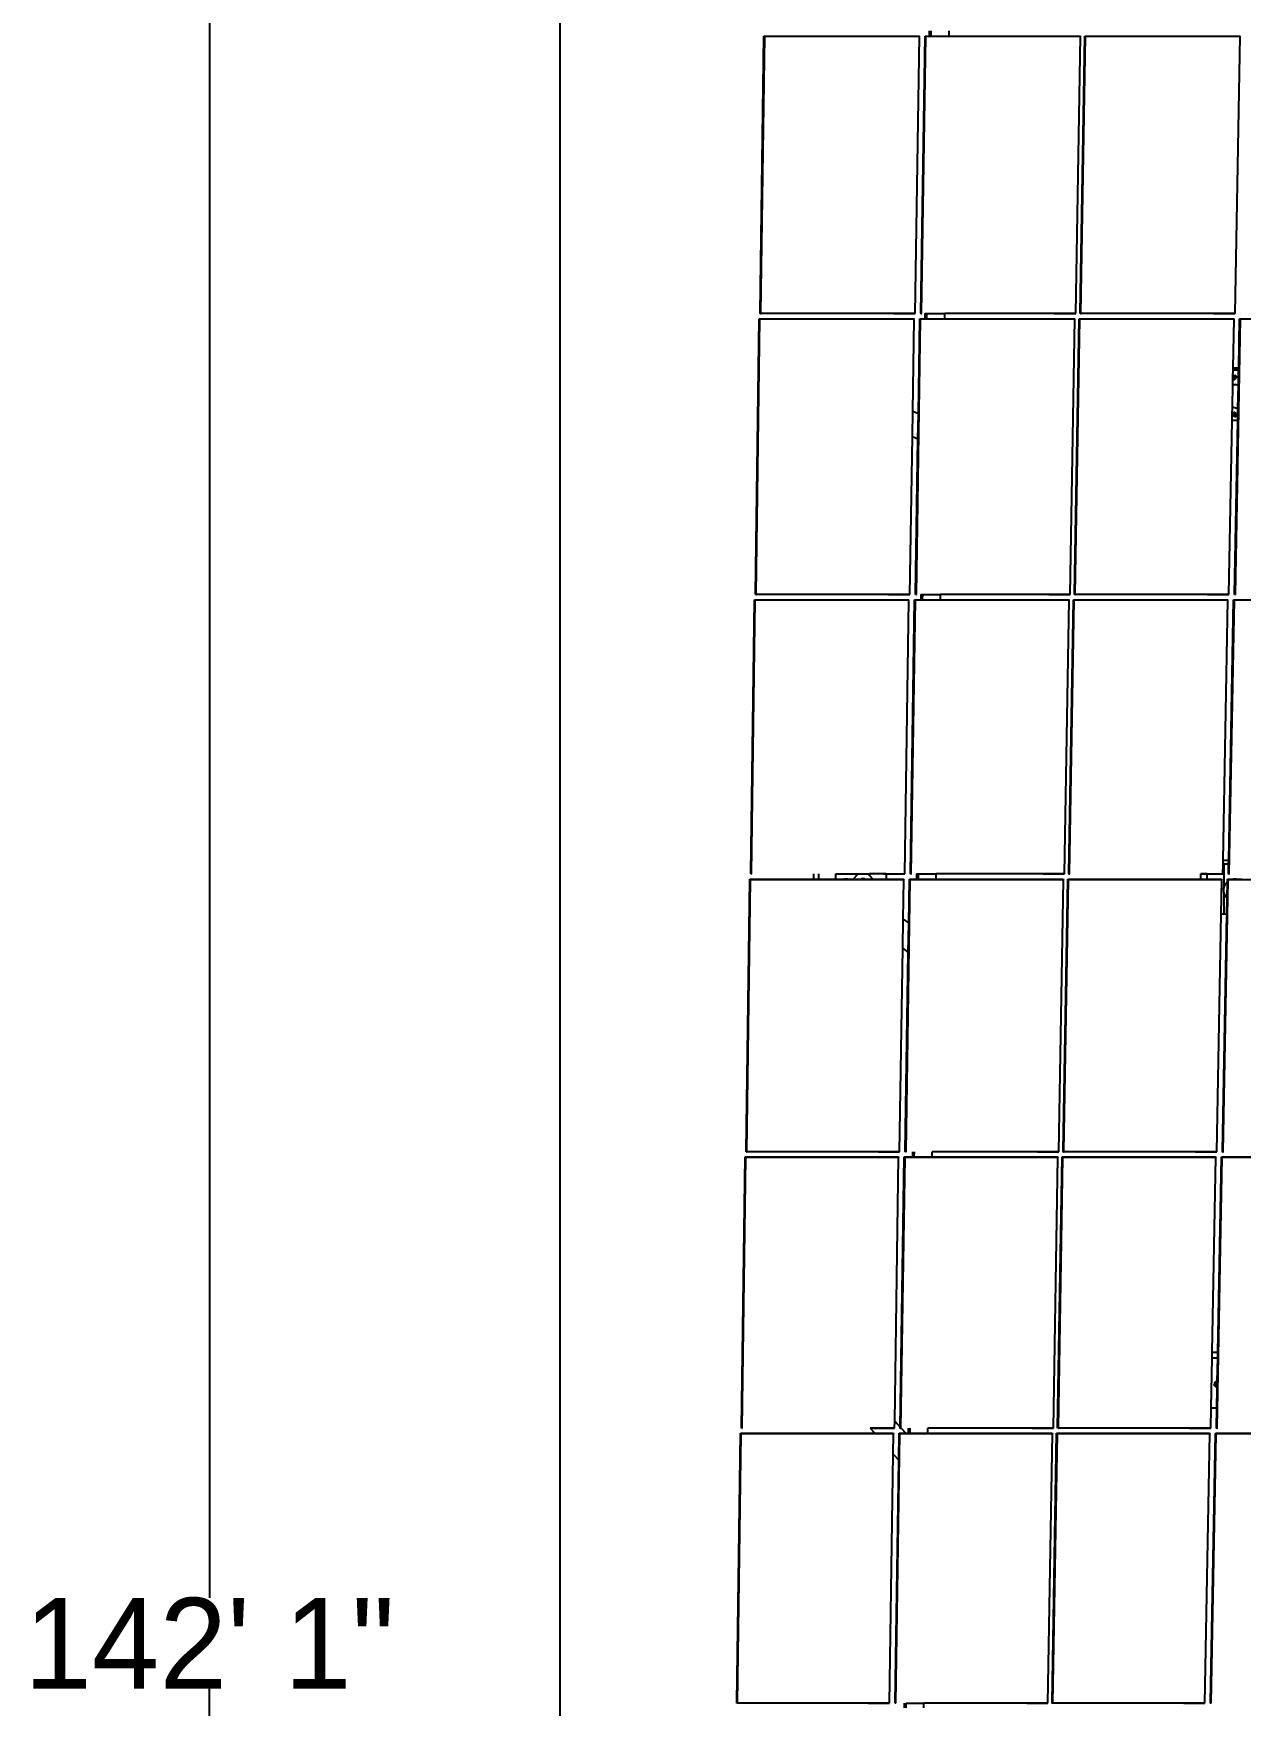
# Model space of a CAD drawing. Header units: inches. Extents: x -1856 to 1878, y -1863 to 1709.
# Drawn here: x 251 to 729, y -762 to -99 of the extents above; entities that cross this region are included whole.
import ezdxf

# ---------------------------------------------------------------- set-up
doc = ezdxf.new("R2010")
doc.units = ezdxf.units.IN
doc.header["$MEASUREMENT"] = 0
doc.dimstyles.get("Standard").update_dxf_attribs({"dimtxt": 36, "dimasz": 0.18, "dimexe": 0.18, "dimexo": 0.0625, "dimgap": 0.09, "dimtad": 0, "dimtih": 1, "dimtoh": 1, "dimdec": 4, "dimzin": 0, "dimdsep": 46, "dimtxsty": 'Standard', "dimcen": 0.09, "dimclrd": 1, "dimclre": 1, "dimclrt": 1, "dimadec": 0, "dimazin": 0, "dimtfac": 1, "dimtdec": 4, "dimtofl": 0, "dimtmove": 0, "dimatfit": 3, "dimfxl": 1, "dimtolj": 1, "dimtzin": 0, "dimarcsym": 0})

# ---------------------------------------------------------------- blocks, each defined once
blk = doc.blocks.new('*D5')
at = {"color": 1, "lineweight": -2, "transparency": 16777216}
for p, q in [((545.64, 239.45), (320.16, 239.45)), ((320.34, 239.27), (320.34, -718.92)), ((320.34, -1713.3), (320.34, -755.1)), ((512.98, -1713.48), (320.16, -1713.48))]:
    blk.add_line(p, q, dxfattribs=at)
at = {"color": 1, "transparency": 16777216}
for points in [[(320.31, 239.27), (320.37, 239.27), (320.34, 239.45)], [(320.31, -1713.3), (320.37, -1713.3), (320.34, -1713.48)]]:
    blk.add_solid(points, dxfattribs=at)
at = {"layer": 'Defpoints', "color": 0, "transparency": 16777216}
for p in [(545.7, 239.45), (320.34, -1713.48), (513.04, -1713.48)]:
    blk.add_point(p, dxfattribs=at)
at = {"color": 1, "transparency": 16777216, "insert": (320.34, -737.01), "char_height": 36, "attachment_point": 5}
blk.add_mtext('\\A1;142\' 1"', dxfattribs=at)

msp = doc.modelspace()

# ---------------------------------------------------------------- linework, layer by layer
for p, q in [((459.17981, -1632.10957), (459.17981, 158.31563)), ((605.38864, -98.1041), (605.35643, -100.25896)), ((606.12306, -100.25897), (606.15531, -98.10411)), ((613.23109, -100.25909), (613.26372, -98.10425)), ((538.46352, -209.88205), (539.95847, -100.25795)), ((538.57407, -210.09348), (540.06962, -100.4474)), ((538.76153, -210.09372), (540.25759, -100.44843)), ((539.95847, -100.25795), (540.06962, -100.4474)), ((539.95847, -100.25795), (601.36581, -100.25894)), ((540.06962, -100.4474), (540.25759, -100.44843)), ((540.25759, -100.44843), (540.34681, -100.4474)), ((601.48961, -100.44839), (540.34681, -100.4474)), ((599.82397, -210.09447), (601.48961, -100.44839)), ((601.36581, -100.25894), (601.48961, -100.44839)), ((602.06702, -209.88304), (603.73855, -100.25894)), ((602.19062, -210.09447), (603.86283, -100.44839)), ((602.37808, -210.09471), (604.0508, -100.44942)), ((603.73855, -100.25894), (603.86283, -100.44839)), ((603.73855, -100.25894), (605.35643, -100.25896)), ((603.86283, -100.44839), (604.0508, -100.44942)), ((604.0508, -100.44942), (604.14002, -100.44839)), ((665.28282, -100.44938), (604.14002, -100.44839)), ((605.35643, -100.25896), (606.12306, -100.25897)), ((606.12306, -100.25897), (613.23109, -100.25909)), ((613.23109, -100.25909), (665.14589, -100.25993)), ((663.44052, -210.09545), (665.28282, -100.44938)), ((665.12442, -209.88539), (666.97101, -100.2613)), ((665.14589, -100.25993), (665.28282, -100.44938)), ((665.26096, -210.09682), (667.10831, -100.45075)), ((665.44842, -210.09706), (667.29628, -100.45178)), ((666.97101, -100.2613), (667.10831, -100.45075)), ((666.97101, -100.2613), (728.37835, -100.26229)), ((667.10831, -100.45075), (667.29628, -100.45178)), ((667.29628, -100.45178), (667.3855, -100.45075)), ((728.52829, -100.45175), (667.3855, -100.45075)), ((726.51086, -210.09781), (728.52829, -100.45175)), ((728.37835, -100.26229), (728.52829, -100.45175)), ((538.27631, -210.09451), (538.20867, -210.09451)), ((538.57407, -210.09348), (538.46352, -209.88205)), ((538.57407, -210.09348), (538.48509, -210.09451)), ((538.61779, -210.09372), (538.57407, -210.09348)), ((538.61779, -210.09372), (538.76153, -210.09372)), ((538.76153, -210.09372), (538.82947, -210.09372)), ((599.82397, -210.09447), (538.85049, -210.09348)), ((591.31551, -210.09447), (599.82395, -210.09584)), ((599.82395, -210.09584), (599.82397, -210.09447)), ((601.89286, -210.09549), (601.82523, -210.09549)), ((602.19062, -210.09447), (602.06702, -209.88304)), ((602.19062, -210.09447), (602.10165, -210.09549)), ((602.23435, -210.09471), (602.19062, -210.09447)), ((602.23435, -210.09471), (602.37808, -210.09471)), ((602.37808, -210.09471), (602.44602, -210.09471)), ((603.71457, -210.0945), (603.6829, -212.21367)), ((603.71457, -210.0945), (604.47895, -210.09451)), ((604.44723, -212.21368), (604.47895, -210.09451)), ((604.47895, -210.09451), (611.5677, -210.09464)), ((611.5356, -212.2138), (611.5677, -210.09464)), ((663.44052, -210.09545), (611.5677, -210.09464)), ((654.93206, -210.09546), (663.4405, -210.09683)), ((663.4405, -210.09683), (663.44052, -210.09545)), ((664.9632, -210.09784), (664.89557, -210.09784)), ((665.26096, -210.09682), (665.12442, -209.88539)), ((665.26096, -210.09682), (665.17199, -210.09784)), ((665.30469, -210.09706), (665.26096, -210.09682)), ((665.30469, -210.09706), (665.44842, -210.09706)), ((665.44842, -210.09706), (665.51636, -210.09706)), ((726.51086, -210.09781), (665.53738, -210.09682)), ((718.0024, -210.09781), (726.51083, -210.09918)), ((726.51083, -210.09918), (726.51086, -210.09781)), ((728.57975, -210.09883), (728.51211, -210.09883)), ((536.58096, -321.21856), (538.06646, -212.21265)), ((536.6908, -321.45219), (538.17691, -212.42455)), ((536.87773, -321.45243), (538.36435, -212.42557)), ((538.06646, -212.21265), (538.17691, -212.42455)), ((538.06646, -212.21265), (599.30017, -212.21364)), ((538.17691, -212.42455), (538.36435, -212.42557)), ((538.36435, -212.42557), (538.45332, -212.42455)), ((599.4232, -212.42554), (538.45332, -212.42455)), ((598.87019, -248.85119), (599.4232, -212.42554)), ((599.30017, -212.21364), (599.4232, -212.42554)), ((600.12794, -321.45317), (601.78971, -212.42554)), ((600.31487, -321.45341), (601.97715, -212.42656)), ((601.09382, -249.77518), (601.6662, -212.21364)), ((601.6662, -212.21364), (601.78971, -212.42554)), ((601.6662, -212.21364), (603.6829, -212.21367)), ((601.78971, -212.42554), (601.97715, -212.42656)), ((601.97715, -212.42656), (602.06612, -212.42554)), ((663.03599, -212.42652), (602.06612, -212.42554)), ((603.6829, -212.21367), (604.44723, -212.21368)), ((604.44723, -212.21368), (611.5356, -212.2138)), ((611.5356, -212.2138), (662.89992, -212.21462)), ((661.2051, -321.45415), (663.03599, -212.42652)), ((662.88471, -321.22188), (664.71988, -212.21599)), ((662.89992, -212.21462), (663.03599, -212.42652)), ((663.02041, -321.45551), (664.85633, -212.42789)), ((663.20734, -321.45575), (665.04376, -212.42891)), ((664.71988, -212.21599), (664.85633, -212.42789)), ((664.71988, -212.21599), (725.95358, -212.21697)), ((664.85633, -212.42789), (665.04376, -212.42891)), ((665.04376, -212.42891), (665.13273, -212.42789)), ((726.10261, -212.42887), (665.13273, -212.42789)), ((725.74861, -231.67797), (726.10261, -212.42887)), ((725.95358, -212.21697), (726.10261, -212.42887)), ((726.45754, -321.45649), (728.46912, -212.42887)), ((726.64447, -321.45673), (728.65655, -212.4299)), ((727.96063, -231.67797), (728.31961, -212.21697)), ((728.31961, -212.21697), (728.46912, -212.42887)), ((728.31961, -212.21697), (766.95181, -212.2176)), ((728.46912, -212.42887), (728.65655, -212.4299)), ((728.65655, -212.4299), (728.74553, -212.42887)), ((725.73367, -232.49061), (725.74861, -231.67797)), ((725.74861, -231.67797), (727.96063, -231.67797)), ((727.94564, -232.49061), (727.96063, -231.67797)), ((725.46574, -247.05963), (725.62548, -238.37356)), ((725.62548, -238.37356), (725.68299, -235.24626)), ((725.62548, -238.37356), (725.85868, -238.30796)), ((725.68299, -235.24626), (725.75281, -235.17644)), ((725.68299, -235.24626), (725.68342, -235.22313)), ((725.68342, -235.22313), (725.73367, -232.49061)), ((725.68342, -235.22313), (725.73566, -235.17089)), ((725.73367, -232.49061), (727.94564, -232.49061)), ((725.73566, -235.17089), (726.47735, -234.42919)), ((725.73566, -235.17089), (725.75281, -235.17644)), ((725.75281, -235.17644), (726.48871, -234.44055)), ((725.75281, -235.17644), (725.97005, -235.34314)), ((725.82152, -235.77805), (725.80733, -235.88579)), ((725.80733, -235.88579), (725.82152, -235.99354)), ((725.83155, -235.78808), (725.81736, -235.89582)), ((725.81736, -235.89582), (725.83155, -236.00357)), ((725.86311, -235.67764), (725.82152, -235.77805)), ((725.82152, -235.99354), (725.86311, -236.09395)), ((725.87314, -235.68767), (725.83155, -235.78808)), ((725.83155, -235.89582), (725.84525, -235.79175)), ((725.84525, -235.9999), (725.83155, -235.89582)), ((725.83155, -236.00357), (725.87314, -236.10398)), ((725.84525, -235.79175), (725.88542, -235.69476)), ((725.88542, -236.09689), (725.84525, -235.9999)), ((725.85868, -238.30796), (727.02067, -238.29352)), ((725.92926, -235.59142), (725.86311, -235.67764)), ((725.86311, -236.09395), (725.92926, -236.18017)), ((725.86694, -235.90733), (725.88065, -235.80325)), ((725.88065, -236.01141), (725.86694, -235.90733)), ((725.9393, -235.60145), (725.87314, -235.68767)), ((725.87314, -236.10398), (725.93059, -236.17885)), ((725.88065, -235.80325), (725.92082, -235.70626)), ((725.92082, -236.1084), (725.88065, -236.01141)), ((725.88542, -235.69476), (725.94933, -235.61148)), ((725.94062, -236.16882), (725.88542, -236.09689)), ((725.92082, -235.70626), (725.97435, -235.6365)), ((725.95565, -236.15379), (725.92082, -236.1084)), ((726.01548, -235.52526), (725.92926, -235.59142)), ((725.94062, -236.16882), (725.92926, -236.18017)), ((725.93059, -236.17885), (725.93494, -236.18452)), ((725.93494, -236.18452), (725.9393, -236.1902)), ((725.9393, -236.1902), (726.02552, -236.25636)), ((725.94062, -236.16882), (725.95565, -236.15379)), ((725.94933, -236.18017), (725.94062, -236.16882)), ((725.94933, -235.61148), (726.03261, -235.54758)), ((725.94933, -235.61148), (725.97435, -235.6365)), ((726.03261, -236.24407), (725.94933, -236.18017)), ((725.98473, -236.19168), (725.95565, -236.15379)), ((725.97005, -235.34314), (726.22304, -235.44793)), ((725.97435, -235.6365), (725.98473, -235.62297)), ((725.98473, -235.62297), (726.06801, -235.55906)), ((726.06801, -236.25559), (725.98473, -236.19168)), ((726.11589, -235.48367), (726.01548, -235.52526)), ((726.02552, -236.25636), (726.12592, -236.29795)), ((726.03261, -235.54758), (726.12959, -235.5074)), ((726.12959, -236.28424), (726.03261, -236.24407)), ((726.06801, -235.55906), (726.165, -235.51889)), ((726.14072, -236.28571), (726.06801, -236.25559)), ((726.22364, -235.46949), (726.11589, -235.48367)), ((726.12592, -236.29795), (726.23367, -236.31213)), ((726.12959, -235.5074), (726.23367, -235.4937)), ((726.12959, -236.28424), (726.165, -236.29577)), ((726.14072, -236.28571), (726.12959, -236.28424)), ((726.165, -236.29577), (726.14072, -236.28571)), ((726.165, -235.51889), (726.26908, -235.50519)), ((726.26908, -236.30947), (726.165, -236.29577)), ((726.22304, -235.44793), (726.49452, -235.48367)), ((726.33139, -235.48367), (726.22364, -235.46949)), ((726.23367, -235.4937), (726.33775, -235.5074)), ((726.23367, -236.31213), (726.23367, -236.30481)), ((726.23367, -236.31213), (726.26149, -236.30847)), ((726.26908, -235.50519), (726.36189, -235.5174)), ((726.37317, -236.29577), (726.26908, -236.30947)), ((726.43179, -235.52526), (726.33139, -235.48367)), ((726.33775, -235.5074), (726.36189, -235.5174)), ((726.33775, -235.5074), (726.37317, -235.51889)), ((726.36189, -235.5174), (726.37317, -235.51889)), ((726.37317, -235.51889), (726.47015, -235.55906)), ((726.47015, -236.25559), (726.37317, -236.29577)), ((726.51801, -235.59142), (726.43179, -235.52526)), ((726.47015, -235.55906), (726.52616, -235.60204)), ((726.55344, -236.19168), (726.47015, -236.25559)), ((726.47735, -234.42919), (726.48871, -234.44055)), ((726.47735, -234.42919), (726.49452, -234.43473)), ((726.48871, -234.44055), (726.49452, -234.43473)), ((726.49452, -234.43473), (727.23624, -235.17644)), ((726.49452, -234.43473), (726.49452, -235.47805)), ((726.49452, -235.48367), (726.76601, -235.44793)), ((726.52616, -235.60204), (726.51801, -235.59142)), ((726.52616, -235.60204), (726.55344, -235.62297)), ((726.53183, -235.60639), (726.52804, -235.60145)), ((726.55344, -235.62297), (726.61735, -235.70626)), ((726.61735, -236.1084), (726.55344, -236.19168)), ((726.61735, -235.70626), (726.65752, -235.80325)), ((726.65752, -236.01141), (726.61735, -236.1084)), ((726.65752, -235.80325), (726.67122, -235.90733)), ((726.67122, -235.90733), (726.65752, -236.01141)), ((726.76601, -235.44793), (727.01899, -235.34314)), ((727.01899, -235.34314), (727.23624, -235.17644)), ((727.02067, -238.29352), (727.83477, -238.50085)), ((727.23624, -235.17644), (727.88414, -235.82435)), ((727.83477, -238.50085), (727.88414, -235.82435)), ((727.88414, -235.82435), (727.94564, -232.49061)), ((727.66309, -247.80795), (727.83477, -238.50085)), ((598.71765, -258.89859), (598.87019, -248.85119)), ((598.87019, -248.85119), (601.09382, -249.77518)), ((600.94015, -259.85964), (601.09382, -249.77518)), ((725.36563, -252.50342), (725.40828, -250.18394)), ((725.40828, -250.18394), (725.40848, -250.17291)), ((725.73566, -250.51131), (725.40828, -250.18394)), ((725.40848, -250.17291), (725.46574, -247.05963)), ((725.74201, -250.50643), (725.40848, -250.17291)), ((725.46574, -247.05963), (727.66309, -247.80795)), ((725.74201, -250.50643), (725.73566, -250.51131)), ((726.47735, -251.25301), (725.73566, -250.51131)), ((725.73566, -250.51131), (725.75281, -250.51723)), ((725.75281, -250.51723), (725.74201, -250.50643)), ((725.97005, -250.35054), (725.75281, -250.51723)), ((726.48297, -251.24739), (725.75281, -250.51723)), ((725.82152, -249.5044), (725.80733, -249.61214)), ((725.80733, -249.61214), (725.82152, -249.71989)), ((725.86311, -249.40399), (725.82152, -249.5044)), ((725.82152, -249.61214), (725.83522, -249.50807)), ((725.83522, -249.71622), (725.82152, -249.61214)), ((725.82152, -249.71989), (725.86311, -249.8203)), ((725.83522, -249.50807), (725.87539, -249.41108)), ((725.87539, -249.8132), (725.83522, -249.71622)), ((725.85691, -249.62432), (725.87061, -249.52023)), ((725.87061, -249.7284), (725.85691, -249.62432)), ((725.92926, -249.31777), (725.86311, -249.40399)), ((725.86311, -249.8203), (725.92926, -249.90652)), ((725.87061, -249.52023), (725.91079, -249.42325)), ((725.91079, -249.82539), (725.87061, -249.7284)), ((725.87539, -249.41108), (725.9393, -249.3278)), ((725.9393, -249.89649), (725.87539, -249.8132)), ((725.91079, -249.42325), (725.9747, -249.33996)), ((725.9747, -249.90867), (725.91079, -249.82539)), ((725.92926, -249.90652), (726.01548, -249.97268)), ((725.9393, -249.3278), (726.02258, -249.2639)), ((726.02258, -249.96039), (725.9393, -249.89649)), ((726.22304, -250.24575), (725.97005, -250.35054)), ((725.9747, -249.33996), (726.05798, -249.27605)), ((726.05798, -249.97258), (725.9747, -249.90867)), ((726.01548, -249.97268), (726.11589, -250.01426)), ((726.02258, -249.2639), (726.11956, -249.22372)), ((726.11956, -250.00056), (726.02258, -249.96039)), ((726.05798, -249.27605), (726.15497, -249.23588)), ((726.12832, -250.00172), (726.05798, -249.97258)), ((726.11589, -250.01426), (726.22364, -250.02845)), ((726.11956, -249.22372), (726.22364, -249.21002)), ((726.11956, -250.00056), (726.15497, -250.01275)), ((726.12832, -250.00172), (726.11956, -250.00056)), ((726.15497, -250.01275), (726.12832, -250.00172)), ((726.15497, -249.23588), (726.25905, -249.22217)), ((726.24892, -250.02512), (726.15497, -250.01275)), ((726.49452, -250.21), (726.22304, -250.24575)), ((726.22364, -249.21002), (726.32771, -249.22372)), ((726.22364, -250.02845), (726.22364, -250.02179)), ((726.22364, -250.02845), (726.24892, -250.02512)), ((726.25905, -250.02646), (726.24892, -250.02512)), ((726.25905, -249.22217), (726.35422, -249.2347)), ((726.36313, -250.01275), (726.25905, -250.02646)), ((726.32771, -249.22372), (726.35422, -249.2347)), ((726.32771, -249.22372), (726.36313, -249.23588)), ((726.35422, -249.2347), (726.36313, -249.23588)), ((726.36313, -249.23588), (726.46012, -249.27605)), ((726.46012, -249.97258), (726.36313, -250.01275)), ((726.46012, -249.27605), (726.52305, -249.32434)), ((726.54341, -249.90867), (726.46012, -249.97258)), ((726.48297, -251.24739), (726.47735, -251.25301)), ((726.47735, -251.25301), (726.49452, -251.25895)), ((726.49452, -251.25895), (726.48297, -251.24739)), ((726.76601, -250.24575), (726.49452, -250.21)), ((727.23624, -250.51723), (726.49452, -251.25895)), ((726.52305, -249.32434), (726.51801, -249.31777)), ((726.51801, -249.92816), (726.51801, -251.25895)), ((726.52305, -249.32434), (726.54341, -249.33996)), ((726.54341, -249.33996), (726.60732, -249.42325)), ((726.60732, -249.82539), (726.54341, -249.90867)), ((726.60732, -249.42325), (726.64749, -249.52023)), ((726.64749, -249.7284), (726.60732, -249.82539)), ((726.64749, -249.52023), (726.66119, -249.62432)), ((726.66119, -249.62432), (726.64749, -249.7284)), ((727.01899, -250.35054), (726.76601, -250.24575)), ((727.23624, -250.51723), (727.01899, -250.35054)), ((727.6202, -250.13327), (727.23624, -250.51723)), ((727.57648, -252.50342), (727.6202, -250.13327)), ((727.6202, -250.13327), (727.66309, -247.80795)), ((724.09756, -321.45649), (725.36563, -252.50342)), ((727.57648, -252.50342), (725.36563, -252.50342)), ((726.30886, -321.22286), (727.57648, -252.50342)), ((597.76796, -321.45317), (598.71765, -258.89859)), ((598.71765, -258.89859), (600.94015, -259.85964)), ((600.00511, -321.21954), (600.94015, -259.85964)), ((534.70897, -431.92898), (536.18512, -323.53604)), ((534.81813, -432.18455), (536.29488, -323.77013)), ((535.00453, -432.18479), (536.48179, -323.77115)), ((536.18512, -323.53604), (536.29488, -323.77013)), ((536.18512, -323.53604), (597.24619, -323.53702)), ((536.29488, -323.77013), (536.48179, -323.77115)), ((536.39389, -321.45321), (536.32644, -321.45321)), ((536.48179, -323.77115), (536.5705, -323.77013)), ((597.36844, -323.77111), (536.5705, -323.77013)), ((536.6908, -321.45219), (536.58096, -321.21856)), ((536.6908, -321.45219), (536.60208, -321.45321)), ((536.7344, -321.45243), (536.6908, -321.45219)), ((536.7344, -321.45243), (536.87773, -321.45243)), ((536.87773, -321.45243), (536.94548, -321.45243)), ((597.76796, -321.45317), (536.96644, -321.45219)), ((589.2835, -321.45318), (597.76794, -321.45454)), ((595.72352, -432.18552), (597.36844, -323.77111)), ((597.24619, -323.53702), (597.36844, -323.77111)), ((597.76794, -321.45454), (597.76796, -321.45317)), ((597.9548, -431.92995), (599.60554, -323.53702)), ((598.07686, -432.18552), (599.72828, -323.77111)), ((598.26327, -432.18576), (599.91519, -323.77213)), ((599.60554, -323.53702), (599.72828, -323.77111)), ((599.60554, -323.53702), (602.0188, -323.53706)), ((599.72828, -323.77111), (599.91519, -323.77213)), ((599.83102, -321.45419), (599.76358, -321.45419)), ((599.91519, -323.77213), (600.00391, -323.77111)), ((660.80185, -323.77209), (600.00391, -323.77111)), ((600.12794, -321.45317), (600.00511, -321.21954)), ((600.12794, -321.45317), (600.03922, -321.45419)), ((600.17154, -321.45341), (600.12794, -321.45317)), ((600.17154, -321.45341), (600.31487, -321.45341)), ((600.31487, -321.45341), (600.38262, -321.45341)), ((602.04995, -321.45321), (602.0188, -323.53706)), ((602.0188, -323.53706), (602.78085, -323.53707)), ((602.04995, -321.45321), (602.81204, -321.45322)), ((602.78085, -323.53707), (602.81204, -321.45322)), ((602.78085, -323.53707), (609.84968, -323.53719)), ((602.81204, -321.45322), (609.88124, -321.45336)), ((609.84968, -323.53719), (609.88124, -321.45336)), ((609.84968, -323.53719), (660.66661, -323.538)), ((661.2051, -321.45415), (609.88124, -321.45336)), ((652.72064, -321.45416), (661.20508, -321.45552)), ((658.98225, -432.1865), (660.80185, -323.77209)), ((660.65759, -431.93228), (662.48144, -323.53936)), ((660.66661, -323.538), (660.80185, -323.77209)), ((660.79246, -432.18785), (662.61705, -323.77345)), ((660.97886, -432.18809), (662.80395, -323.77447)), ((661.20508, -321.45552), (661.2051, -321.45415)), ((662.48144, -323.53936), (662.61705, -323.77345)), ((662.48144, -323.53936), (723.5425, -323.54034)), ((662.61705, -323.77345), (662.80395, -323.77447)), ((662.72349, -321.45653), (662.65604, -321.45653)), ((662.80395, -323.77447), (662.89267, -323.77345)), ((663.02041, -321.45551), (662.88471, -321.22188)), ((723.69061, -323.77443), (662.89267, -323.77345)), ((663.02041, -321.45551), (662.93168, -321.45653)), ((663.06401, -321.45575), (663.02041, -321.45551)), ((663.06401, -321.45575), (663.20734, -321.45575)), ((663.20734, -321.45575), (663.27509, -321.45575)), ((724.09756, -321.45649), (663.29605, -321.45551)), ((715.6131, -321.4565), (724.09754, -321.45786)), ((721.79919, -426.67478), (723.69061, -323.77443)), ((723.5425, -323.54034), (723.69061, -323.77443)), ((724.00036, -426.67478), (725.90185, -323.54034)), ((724.05118, -432.18883), (726.05045, -323.77443)), ((724.09754, -321.45786), (724.09756, -321.45649)), ((724.23759, -432.18906), (726.23735, -323.77545)), ((725.90185, -323.54034), (726.05045, -323.77443)), ((725.90185, -323.54034), (764.83765, -323.54097)), ((726.05045, -323.77443), (726.23735, -323.77545)), ((726.16062, -321.45751), (726.09317, -321.45751)), ((726.23735, -323.77545), (726.32607, -323.77443)), ((726.45754, -321.45649), (726.30886, -321.22286)), ((787.124, -323.77541), (726.32607, -323.77443)), ((726.45754, -321.45649), (726.36881, -321.45751)), ((726.50114, -321.45673), (726.45754, -321.45649)), ((726.50114, -321.45673), (726.64447, -321.45673)), ((726.64447, -321.45673), (726.71222, -321.45673)), ((721.69784, -432.18883), (721.77168, -428.17139)), ((721.77168, -428.17139), (721.77633, -427.91882)), ((721.77168, -428.17139), (722.20235, -428.17139)), ((721.77633, -427.91882), (721.79919, -426.67478)), ((721.77633, -427.91882), (722.20235, -428.17139)), ((721.79919, -426.67478), (724.00036, -426.67478)), ((722.20235, -428.17139), (723.97276, -428.17139)), ((722.20235, -437.55034), (722.20235, -428.17139)), ((723.90341, -431.93325), (723.97276, -428.17139)), ((723.97276, -428.17139), (724.00036, -426.67478)), ((532.84749, -542.01856), (534.31436, -434.23344)), ((532.95596, -542.29582), (534.42343, -434.48947)), ((533.14184, -542.29606), (534.60981, -434.49048)), ((534.31436, -434.23344), (534.42343, -434.48947)), ((534.31436, -434.23344), (559.71968, -434.23385)), ((534.42343, -434.48947), (534.60981, -434.49048)), ((534.52205, -432.18556), (534.45479, -432.18556)), ((534.60981, -434.49048), (534.69828, -434.48947)), ((595.32524, -434.49044), (534.69828, -434.48947)), ((534.81813, -432.18455), (534.70897, -431.92898)), ((534.81813, -432.18455), (534.72965, -432.18556)), ((534.86161, -432.18479), (534.81813, -432.18455)), ((534.86161, -432.18479), (535.00453, -432.18479)), ((535.00453, -432.18479), (535.07209, -432.18479)), ((559.71968, -434.23385), (559.71968, -432.18502)), ((559.71968, -434.23385), (561.68296, -434.23388)), ((561.68296, -434.23388), (561.68296, -432.18505)), ((561.68296, -434.23388), (568.3539, -434.23399)), ((568.3539, -434.23399), (568.3539, -432.18518)), ((568.3539, -432.18518), (577.26916, -432.18534)), ((568.3539, -434.23399), (571.65032, -434.23404)), ((571.65032, -434.23404), (571.8648, -434.17371)), ((571.65032, -434.23404), (573.32052, -434.23407)), ((571.8648, -434.17371), (573.02679, -434.15926)), ((573.02679, -434.15926), (573.32052, -434.23407)), ((573.32052, -434.23407), (575.22041, -434.2341)), ((575.22041, -434.2341), (577.26916, -432.18534)), ((575.22041, -434.2341), (575.24426, -434.2341)), ((575.24426, -434.2341), (577.29302, -432.18534)), ((575.24426, -434.2341), (578.32719, -434.23415)), ((577.26916, -432.18534), (577.29302, -432.18534)), ((577.29302, -432.18534), (581.06282, -432.18541)), ((578.32719, -434.23415), (578.54205, -434.17371)), ((578.32719, -434.23415), (579.99818, -434.23418)), ((579.70403, -434.15926), (578.54205, -434.17371)), ((579.70403, -434.15926), (579.99818, -434.23418)), ((579.99818, -434.23418), (583.11163, -434.23422)), ((581.06282, -432.18541), (581.69577, -432.81836)), ((581.06282, -432.18541), (581.69577, -432.18543)), ((581.69577, -432.18543), (581.69577, -432.81836)), ((588.3667, -432.18553), (581.69577, -432.18543)), ((581.69577, -432.81836), (583.11163, -434.23422)), ((583.11163, -434.23422), (588.3667, -434.23431)), ((587.26292, -432.18553), (595.7235, -432.18689)), ((588.3667, -432.18553), (595.72352, -432.18552)), ((588.3667, -432.18553), (588.3667, -434.23431)), ((588.3667, -434.23431), (595.20375, -434.23442)), ((595.08882, -450.0824), (595.32524, -434.49044)), ((595.20375, -434.23442), (595.32524, -434.49044)), ((595.7235, -432.18689), (595.72352, -432.18552)), ((596.03729, -542.29679), (597.67845, -434.49044)), ((596.22317, -542.29703), (597.86483, -434.49146)), ((597.28993, -451.74716), (597.55647, -434.23442)), ((597.55647, -434.23442), (597.67845, -434.49044)), ((597.55647, -434.23442), (600.36406, -434.23446)), ((597.67845, -434.49044), (597.86483, -434.49146)), ((597.78078, -432.18654), (597.71352, -432.18654)), ((597.86483, -434.49146), (597.9533, -434.49044)), ((658.58026, -434.49142), (597.9533, -434.49044)), ((598.07686, -432.18552), (597.9548, -431.92995)), ((598.07686, -432.18552), (597.98839, -432.18654)), ((598.12034, -432.18576), (598.07686, -432.18552)), ((598.12034, -432.18576), (598.26327, -432.18576)), ((598.26327, -432.18576), (598.33083, -432.18576)), ((600.39468, -432.18557), (600.36406, -434.23446)), ((600.36406, -434.23446), (601.12384, -434.23448)), ((600.39468, -432.18557), (601.15451, -432.18558)), ((601.12384, -434.23448), (601.15451, -432.18558)), ((601.12384, -434.23448), (608.17324, -434.23459)), ((601.15451, -432.18558), (608.20427, -432.18571)), ((608.17324, -434.23459), (608.20427, -432.18571)), ((608.17324, -434.23459), (658.44586, -434.23539)), ((658.98225, -432.1865), (608.20427, -432.18571)), ((650.52165, -432.1865), (658.98223, -432.18786)), ((656.77187, -542.29776), (658.58026, -434.49142)), ((658.44296, -542.02184), (660.25559, -434.23674)), ((658.44586, -434.23539), (658.58026, -434.49142)), ((658.577, -542.29911), (660.39036, -434.49277)), ((658.76288, -542.29934), (660.57674, -434.49378)), ((658.98223, -432.18786), (658.98225, -432.1865)), ((660.25559, -434.23674), (660.39036, -434.49277)), ((660.25559, -434.23674), (713.03037, -434.23759)), ((660.39036, -434.49277), (660.57674, -434.49378)), ((660.49637, -432.18886), (660.42911, -432.18886)), ((660.57674, -434.49378), (660.66521, -434.49277)), ((660.79246, -432.18785), (660.65759, -431.93228)), ((721.29217, -434.49374), (660.66521, -434.49277)), ((660.79246, -432.18785), (660.70398, -432.18886)), ((660.83593, -432.18809), (660.79246, -432.18785)), ((660.83593, -432.18809), (660.97886, -432.18809)), ((660.97886, -432.18809), (661.04642, -432.18809)), ((713.03037, -434.23759), (713.03037, -432.18883)), ((715.53142, -432.18883), (713.03037, -432.18883)), ((713.03037, -434.23759), (715.53142, -434.23763)), ((713.23724, -432.18883), (721.69782, -432.19019)), ((715.53142, -434.23763), (715.53142, -432.18883)), ((715.53142, -432.18883), (721.69784, -432.18883)), ((715.53142, -434.23763), (721.14497, -434.23772)), ((721.04065, -448.1842), (721.29217, -434.49374)), ((721.14497, -434.23772), (721.29217, -434.49374)), ((721.65832, -542.30008), (723.64537, -434.49374)), ((721.69782, -432.19019), (721.69784, -432.18883)), ((721.8442, -542.30031), (723.83175, -434.49476)), ((722.20235, -437.55034), (722.36103, -436.92728)), ((722.36103, -436.92728), (722.92951, -435.91375)), ((722.92951, -435.91375), (723.47715, -435.35233)), ((723.3604, -441.68774), (723.47715, -435.35233)), ((723.47715, -435.35233), (723.49769, -434.23772)), ((723.49769, -434.23772), (723.64537, -434.49374)), ((723.49769, -434.23772), (725.63101, -434.23775)), ((723.64537, -434.49374), (723.83175, -434.49476)), ((723.7551, -432.18984), (723.68784, -432.18984)), ((723.83175, -434.49476), (723.92022, -434.49374)), ((724.05118, -432.18883), (723.90341, -431.93325)), ((784.54718, -434.49472), (723.92022, -434.49374)), ((724.05118, -432.18883), (723.9627, -432.18984)), ((724.09466, -432.18906), (724.05118, -432.18883)), ((724.09466, -432.18906), (724.23759, -432.18906)), ((724.23759, -432.18906), (724.30515, -432.18906)), ((725.63101, -434.23775), (725.85868, -434.17371)), ((725.63101, -434.23775), (727.32897, -434.23778)), ((725.85868, -434.17371), (727.02067, -434.15926)), ((727.02067, -434.15926), (727.32897, -434.23778)), ((727.32897, -434.23778), (729.20694, -434.23781)), ((721.80061, -438.07015), (721.78644, -438.1778)), ((721.78644, -438.1778), (721.80061, -438.28544)), ((721.84216, -437.96984), (721.80061, -438.07015)), ((721.80061, -438.28544), (721.84216, -438.38575)), ((721.90826, -437.8837), (721.84216, -437.96984)), ((721.84216, -438.38575), (721.90826, -438.47189)), ((721.99439, -437.8176), (721.90826, -437.8837)), ((721.90826, -438.47189), (721.99439, -438.53799)), ((722.0947, -437.77605), (721.99439, -437.8176)), ((721.99439, -438.53799), (722.0807, -438.57374)), ((722.07423, -438.05341), (722.20235, -437.55034)), ((722.08867, -439.21539), (722.07423, -438.05341)), ((722.20235, -439.61949), (722.08867, -439.21539)), ((722.14661, -437.76922), (722.0947, -437.77605)), ((722.20235, -448.1842), (722.20235, -439.61949)), ((722.40337, -440.33405), (722.20235, -439.61949)), ((722.99687, -441.33313), (722.40337, -440.33405)), ((723.3604, -441.68774), (722.99687, -441.33313)), ((723.24069, -448.1842), (723.3604, -441.68774)), ((594.91411, -461.604), (595.08882, -450.0824)), ((595.08882, -450.0824), (597.28993, -451.74716)), ((719.31158, -542.30008), (721.04065, -448.1842)), ((722.20235, -448.1842), (721.04065, -448.1842)), ((721.51145, -542.02281), (723.24069, -448.1842)), ((723.24069, -448.1842), (722.20235, -448.1842)), ((597.11393, -463.31087), (597.28993, -451.74716)), ((593.69055, -542.29679), (594.91411, -461.604)), ((594.91411, -461.604), (597.11393, -463.31087)), ((595.91598, -542.01953), (597.11393, -463.31087)), ((532.66071, -542.29683), (532.59364, -542.29683)), ((532.95596, -542.29582), (532.84749, -542.01856)), ((532.95596, -542.29582), (532.86773, -542.29683)), ((532.99931, -542.29606), (532.95596, -542.29582)), ((532.99931, -542.29606), (533.14184, -542.29606)), ((533.14184, -542.29606), (533.20921, -542.29606)), ((593.69055, -542.29679), (533.23005, -542.29582)), ((585.25367, -542.2968), (593.69052, -542.29815)), ((593.69052, -542.29815), (593.69055, -542.29679)), ((595.74204, -542.2978), (595.67497, -542.2978)), ((596.03729, -542.29679), (595.91598, -542.01953)), ((596.03729, -542.29679), (595.94906, -542.2978)), ((596.08064, -542.29703), (596.03729, -542.29679)), ((596.08064, -542.29703), (596.22317, -542.29703)), ((596.22317, -542.29703), (596.29054, -542.29703)), ((598.74871, -542.29684), (598.7186, -544.31114)), ((599.47612, -544.31115), (599.50627, -542.29686)), ((606.5062, -544.31126), (606.5367, -542.29699)), ((656.77187, -542.29776), (606.5367, -542.29699)), ((648.335, -542.29777), (656.77185, -542.29912)), ((656.77185, -542.29912), (656.77187, -542.29776)), ((658.28175, -542.30011), (658.21468, -542.30011)), ((658.577, -542.29911), (658.44296, -542.02184)), ((658.577, -542.29911), (658.48877, -542.30011)), ((658.62036, -542.29934), (658.577, -542.29911)), ((658.62036, -542.29934), (658.76288, -542.29934)), ((658.76288, -542.29934), (658.83025, -542.29934)), ((719.31158, -542.30008), (658.85109, -542.29911)), ((710.87471, -542.30008), (719.31155, -542.30143)), ((719.31155, -542.30143), (719.31158, -542.30008)), ((721.36307, -542.30108), (721.296, -542.30108)), ((721.65832, -542.30008), (721.51145, -542.02281)), ((721.65832, -542.30008), (721.57009, -542.30108)), ((721.70168, -542.30031), (721.65832, -542.30008)), ((721.70168, -542.30031), (721.8442, -542.30031)), ((721.8442, -542.30031), (721.91157, -542.30031)), ((721.91157, -542.30031), (721.93242, -542.30008)), ((530.99641, -651.49251), (532.45409, -544.31012)), ((531.1042, -651.79122), (532.56247, -544.58783)), ((531.28957, -651.79146), (532.74833, -544.58884)), ((532.45409, -544.31012), (532.56247, -544.58783)), ((532.45409, -544.31012), (593.17276, -544.31109)), ((532.56247, -544.58783), (532.74833, -544.58884)), ((532.74833, -544.58884), (532.83655, -544.58783)), ((593.29351, -544.5888), (532.83655, -544.58783)), ((591.71239, -648.92521), (593.29351, -544.5888)), ((593.17276, -544.31109), (593.29351, -544.5888)), ((593.89128, -651.31478), (595.51889, -544.31109)), ((594.00912, -651.79219), (595.64011, -544.5888)), ((594.19448, -651.79242), (595.82597, -544.58981)), ((595.51889, -544.31109), (595.64011, -544.5888)), ((595.51889, -544.31109), (598.7186, -544.31114)), ((595.64011, -544.5888), (595.82597, -544.58981)), ((595.82597, -544.58981), (595.91419, -544.5888)), ((656.37114, -544.58977), (595.91419, -544.5888)), ((598.7186, -544.31114), (599.47612, -544.31115)), ((599.47612, -544.31115), (606.5062, -544.31126)), ((606.5062, -544.31126), (656.23756, -544.31206)), ((654.57386, -651.79315), (656.37114, -544.58977)), ((656.23756, -544.31206), (656.37114, -544.58977)), ((656.24072, -651.49578), (658.04222, -544.3134)), ((656.37393, -651.79449), (658.17616, -544.59112)), ((656.5593, -651.79472), (658.36202, -544.59212)), ((658.04222, -544.3134), (658.17616, -544.59112)), ((658.04222, -544.3134), (718.76088, -544.31437)), ((658.17616, -544.59112), (658.36202, -544.59212)), ((658.36202, -544.59212), (658.45024, -544.59112)), ((718.90719, -544.59209), (658.45024, -544.59112)), ((717.49181, -621.67158), (718.90719, -544.59209)), ((718.76088, -544.31437), (718.90719, -544.59209)), ((719.27884, -651.79545), (721.25379, -544.59209)), ((719.4642, -651.79569), (721.43965, -544.59309)), ((719.6822, -621.67158), (721.10701, -544.31437)), ((721.10701, -544.31437), (721.25379, -544.59209)), ((721.10701, -544.31437), (760.64489, -544.315)), ((721.25379, -544.59209), (721.43965, -544.59309)), ((721.43965, -544.59309), (721.52787, -544.59209)), ((781.98481, -544.59305), (721.52787, -544.59209)), ((717.45177, -623.85217), (717.49181, -621.67158)), ((717.49181, -621.67158), (719.6822, -621.67158)), ((719.64204, -623.85217), (719.6822, -621.67158)), ((717.08429, -643.86498), (717.45177, -623.85217)), ((717.45177, -623.85217), (719.64204, -623.85217)), ((719.47063, -633.15815), (719.64204, -623.85217)), ((718.06544, -634.56334), (718.50331, -634.12548)), ((718.80714, -635.30503), (718.06544, -634.56334)), ((718.06544, -634.56334), (718.08242, -634.57833)), ((718.08242, -634.57833), (718.51719, -634.14356)), ((718.808, -635.30392), (718.08242, -634.57833)), ((718.08242, -634.57833), (719.08876, -634.57833)), ((718.41653, -633.75093), (718.40236, -633.85858)), ((718.40236, -633.85858), (718.41653, -633.96622)), ((718.45808, -633.65062), (718.41653, -633.75093)), ((718.41653, -633.96622), (718.45808, -634.06653)), ((718.52417, -633.56448), (718.45808, -633.65062)), ((718.45808, -634.06653), (718.50331, -634.12548)), ((718.50331, -634.12548), (718.80714, -633.82164)), ((718.50331, -634.12548), (718.51719, -634.14356)), ((718.51719, -634.14356), (718.82102, -633.83973)), ((718.61031, -633.49838), (718.52417, -633.56448)), ((718.71062, -633.45683), (718.61031, -633.49838)), ((718.81827, -633.44266), (718.71062, -633.45683)), ((718.80714, -633.82164), (719.08517, -633.54361)), ((718.82102, -633.83973), (718.80714, -633.82164)), ((718.80714, -633.82164), (718.82413, -633.83662)), ((718.80714, -635.30503), (718.808, -635.30392)), ((718.80714, -635.30503), (718.82413, -635.32005)), ((719.41981, -635.9177), (718.80714, -635.30503)), ((718.82413, -635.32005), (718.808, -635.30392)), ((718.92592, -633.45683), (718.81827, -633.44266)), ((718.82102, -633.83973), (718.82413, -633.83662)), ((718.82413, -633.83662), (719.47003, -633.19072)), ((718.99083, -634.05386), (718.82413, -633.83662)), ((718.82413, -635.32005), (718.99083, -635.10281)), ((719.41984, -635.91576), (718.82413, -635.32005)), ((719.02623, -633.49838), (718.92592, -633.45683)), ((719.09562, -634.30685), (718.99083, -634.05386)), ((718.99083, -635.10281), (719.09562, -634.84982)), ((719.08517, -633.54361), (719.02623, -633.49838)), ((719.08191, -634.34632), (719.06773, -634.45406)), ((719.06773, -634.45406), (719.08191, -634.56181)), ((719.08143, -634.45773), (719.09562, -634.34999)), ((719.09562, -634.55814), (719.08143, -634.45773)), ((719.1235, -634.24591), (719.08191, -634.34632)), ((719.08191, -634.56181), (719.08876, -634.57833)), ((719.08517, -633.54361), (719.47063, -633.15815)), ((719.08876, -634.57833), (719.10094, -634.57833)), ((719.08876, -634.57833), (719.1235, -634.66222)), ((719.09992, -634.33958), (719.09562, -634.30685)), ((719.09992, -634.33958), (719.09562, -634.34999)), ((719.09562, -634.55814), (719.09562, -634.56548)), ((719.09562, -634.55814), (719.12475, -634.62849)), ((719.09562, -634.56548), (719.12402, -634.63406)), ((719.09562, -634.84982), (719.12402, -634.63406)), ((719.1372, -634.24958), (719.09992, -634.33958)), ((719.11802, -634.47706), (719.09992, -634.33958)), ((719.10094, -634.57833), (719.10398, -634.57833)), ((719.10398, -634.57833), (719.12573, -634.57833)), ((719.11698, -634.485), (719.11802, -634.47706)), ((719.13068, -634.58908), (719.11698, -634.485)), ((719.11802, -634.47706), (719.13068, -634.38092)), ((719.18966, -634.15969), (719.1235, -634.24591)), ((719.1235, -634.66222), (719.18095, -634.73709)), ((719.12402, -634.63406), (719.12475, -634.62849)), ((719.12402, -634.63406), (719.1372, -634.66589)), ((719.12475, -634.62849), (719.13068, -634.58908)), ((719.13579, -634.65512), (719.12475, -634.62849)), ((719.13068, -634.38092), (719.17086, -634.28393)), ((719.17086, -634.68607), (719.13068, -634.58908)), ((719.19098, -634.72705), (719.13579, -634.65512)), ((719.1372, -634.24958), (719.19969, -634.16972)), ((719.1372, -634.66589), (719.20336, -634.75211)), ((719.17086, -634.28393), (719.23296, -634.20299)), ((719.19739, -634.72065), (719.17086, -634.68607)), ((719.18095, -634.73709), (719.18531, -634.74276)), ((719.18531, -634.74276), (719.18966, -634.74844)), ((719.18966, -634.74844), (719.27588, -634.8146)), ((719.19098, -634.72705), (719.19739, -634.72065)), ((719.19969, -634.73841), (719.19098, -634.72705)), ((719.22722, -634.75953), (719.19739, -634.72065)), ((719.19969, -634.16972), (719.28297, -634.10582)), ((719.20336, -634.16336), (719.19969, -634.16972)), ((719.19969, -634.16972), (719.23296, -634.20299)), ((719.19969, -634.73841), (719.23476, -634.76936)), ((719.22722, -634.75953), (719.19969, -634.73841)), ((719.28958, -634.0972), (719.20336, -634.16336)), ((719.20336, -634.75211), (719.28958, -634.81827)), ((719.23476, -634.76936), (719.22722, -634.75953)), ((719.23296, -634.20299), (719.23476, -634.20065)), ((719.23476, -634.20065), (719.31805, -634.13674)), ((719.30896, -634.82629), (719.23476, -634.76936)), ((719.27343, -643.86498), (719.41981, -635.9177)), ((719.27588, -634.8146), (719.31464, -634.83065)), ((719.28297, -634.10582), (719.37996, -634.06564)), ((719.38999, -634.05561), (719.28958, -634.0972)), ((719.28958, -634.81827), (719.30896, -634.82629)), ((719.31805, -634.83327), (719.30896, -634.82629)), ((719.31805, -634.13674), (719.41504, -634.09656)), ((719.41504, -634.87344), (719.31805, -634.83327)), ((719.37996, -634.06564), (719.4541, -634.05588)), ((719.45426, -634.04715), (719.38999, -634.05561)), ((719.41504, -634.09656), (719.45344, -634.09151)), ((719.43898, -634.87659), (719.41504, -634.87344)), ((719.41981, -635.9177), (719.41984, -635.91576)), ((719.41984, -635.91576), (719.43898, -634.87659)), ((719.43898, -634.87659), (719.45344, -634.09151)), ((719.45344, -634.09151), (719.4541, -634.05588)), ((719.4541, -634.05588), (719.45426, -634.04715)), ((719.45426, -634.04715), (719.47003, -633.19072)), ((719.47003, -633.19072), (719.47063, -633.15815)), ((591.66894, -651.79219), (591.71239, -648.92521)), ((591.71239, -648.92521), (593.89128, -651.31478)), ((716.93866, -651.79545), (717.08429, -643.86498)), ((719.27343, -643.86498), (717.08429, -643.86498)), ((719.13286, -651.49674), (719.27343, -643.86498)), ((529.15566, -760.35599), (530.60422, -653.77128)), ((529.26278, -760.67591), (530.71193, -654.07043)), ((529.44761, -760.6769), (530.89727, -654.07144)), ((530.60422, -653.77128), (530.71193, -654.07043)), ((530.60422, -653.77128), (583.80249, -653.77212)), ((530.71193, -654.07043), (530.89727, -654.07144)), ((530.80978, -651.79223), (530.7429, -651.79223)), ((530.89727, -654.07144), (530.98524, -654.07043)), ((591.27313, -654.0714), (530.98524, -654.07043)), ((531.1042, -651.79122), (530.99641, -651.49251)), ((531.1042, -651.79122), (531.01623, -651.79223)), ((531.14744, -651.79146), (531.1042, -651.79122)), ((531.14744, -651.79146), (531.28957, -651.79146)), ((531.28957, -651.79146), (531.35675, -651.79146)), ((582.03444, -651.79217), (583.80249, -653.77212)), ((591.66894, -651.79219), (582.03444, -651.79217)), ((583.25566, -651.79219), (591.66892, -651.79353)), ((583.80249, -653.77212), (591.15314, -653.77224)), ((591.153, -662.00361), (591.27313, -654.0714)), ((591.15314, -653.77224), (591.27313, -654.0714)), ((591.66892, -651.79353), (591.66894, -651.79219)), ((591.99227, -760.67686), (593.61317, -654.0714)), ((592.1771, -760.67786), (593.79851, -654.0724)), ((593.33051, -664.44209), (593.4927, -653.77224)), ((593.4927, -653.77224), (593.61317, -654.0714)), ((593.4927, -653.77224), (596.13212, -653.77228)), ((593.61317, -654.0714), (593.79851, -654.0724)), ((593.7147, -651.79319), (593.64781, -651.79319)), ((593.79851, -654.0724), (593.88649, -654.0714)), ((654.17437, -654.07236), (593.88649, -654.0714)), ((593.88856, -651.49348), (593.89128, -651.31478)), ((594.00912, -651.79219), (593.88856, -651.49348)), ((594.00912, -651.79219), (593.92114, -651.79319)), ((594.05236, -651.79242), (594.00912, -651.79219)), ((594.05236, -651.79242), (594.19448, -651.79242)), ((594.19448, -651.79242), (594.26167, -651.79243)), ((594.3266, -651.79219), (596.13212, -653.77228)), ((596.13212, -653.77228), (597.08233, -653.7723)), ((597.11193, -651.79225), (597.08233, -653.7723)), ((597.08233, -653.7723), (597.83761, -653.77231)), ((597.83761, -653.77231), (597.86725, -651.79226)), ((597.83761, -653.77231), (604.84848, -653.77242)), ((604.84848, -653.77242), (604.87846, -651.79239)), ((604.84848, -653.77242), (654.04161, -653.7732)), ((654.57386, -651.79315), (604.87846, -651.79239)), ((646.16058, -651.79316), (654.57383, -651.7945)), ((652.3881, -760.67782), (654.17437, -654.07236)), ((654.04161, -653.7732), (654.17437, -654.07236)), ((654.05076, -760.35924), (655.84122, -653.77454)), ((654.18316, -760.67915), (655.97435, -654.0737)), ((654.36799, -760.68015), (656.15968, -654.0747)), ((654.57383, -651.7945), (654.57386, -651.79315)), ((655.84122, -653.77454), (655.97435, -654.0737)), ((655.84122, -653.77454), (716.39013, -653.7755)), ((655.97435, -654.0737), (656.15968, -654.0747)), ((656.07951, -651.79549), (656.01262, -651.79549)), ((656.15968, -654.0747), (656.24766, -654.0737)), ((656.37393, -651.79449), (656.24072, -651.49578)), ((716.53554, -654.07466), (656.24766, -654.0737)), ((656.37393, -651.79449), (656.28595, -651.79549)), ((656.41717, -651.79472), (656.37393, -651.79449)), ((656.41717, -651.79472), (656.5593, -651.79472)), ((656.5593, -651.79472), (656.62648, -651.79473)), ((716.93866, -651.79545), (656.64726, -651.79449)), ((708.52538, -651.79546), (716.93864, -651.7968)), ((714.57898, -760.68011), (716.53554, -654.07466)), ((716.39013, -653.7755), (716.53554, -654.07466)), ((716.76754, -760.36019), (718.72969, -653.7755)), ((716.91264, -760.68011), (718.87558, -654.07466)), ((716.93864, -651.7968), (716.93866, -651.79545)), ((717.09747, -760.68111), (719.06092, -654.07566)), ((718.72969, -653.7755), (718.87558, -654.07466)), ((718.72969, -653.7755), (741.71489, -653.77587)), ((718.87558, -654.07466), (719.06092, -654.07566)), ((718.98441, -651.79645), (718.91753, -651.79645)), ((719.06092, -654.07566), (719.1489, -654.07466)), ((719.27884, -651.79545), (719.13286, -651.49674)), ((779.43677, -654.07563), (719.1489, -654.07466)), ((719.27884, -651.79545), (719.19086, -651.79645)), ((719.32208, -651.79569), (719.27884, -651.79545)), ((719.32208, -651.79569), (719.4642, -651.79569)), ((719.4642, -651.79569), (719.53139, -651.79569)), ((589.65861, -760.67686), (591.153, -662.00361)), ((591.153, -662.00361), (593.33051, -664.44209)), ((591.87245, -760.35695), (593.33051, -664.44209)), ((528.96918, -760.6769), (528.90248, -760.6769)), ((529.26278, -760.67591), (529.15566, -760.35599)), ((529.26278, -760.67591), (529.17505, -760.6769)), ((529.44761, -760.6769), (529.26278, -760.67591)), ((589.65861, -760.67686), (529.53534, -760.67591)), ((581.2688, -760.67687), (589.65859, -760.6782)), ((589.65859, -760.6782), (589.65861, -760.67686)), ((591.69866, -760.67786), (591.63197, -760.67786)), ((591.99227, -760.67686), (591.87245, -760.35695)), ((591.99227, -760.67686), (591.90453, -760.67786)), ((592.1771, -760.67786), (591.99227, -760.67686)), ((595.48429, -760.67693), (595.4552, -762.62309)), ((596.20825, -762.6231), (596.23738, -760.67694)), ((596.23738, -760.67694), (603.22948, -760.67707)), ((603.2, -762.62321), (603.22948, -760.67707)), ((652.3881, -760.67782), (603.22948, -760.67707)), ((643.99828, -760.67783), (652.38808, -760.67916)), ((652.38808, -760.67916), (652.3881, -760.67782)), ((653.88955, -760.68015), (653.82286, -760.68015)), ((654.18316, -760.67915), (654.05076, -760.35924)), ((654.18316, -760.67915), (654.09542, -760.68015)), ((654.36799, -760.68015), (654.18316, -760.67915)), ((714.57898, -760.68011), (654.45572, -760.67915)), ((706.18917, -760.68012), (714.57896, -760.68145)), ((714.57896, -760.68145), (714.57898, -760.68011)), ((716.61903, -760.68111), (716.55233, -760.68111)), ((716.91264, -760.68011), (716.76754, -760.36019)), ((716.91264, -760.68011), (716.8249, -760.68111)), ((717.09747, -760.68111), (716.91264, -760.68011))]:
    msp.add_line(p, q)

# ---------------------------------------------------------------- dimensions: what is measured, and where the dimension line sits
dim = msp.add_linear_dim(base=(320.34499, -1713.47775), p1=(545.69942, 239.44823), p2=(513.0395, -1713.47775), angle=90, text='142\' 1"', dimstyle='Standard')
dim.commit()
dim.dimension.update_dxf_attribs({"geometry": '*D5', "text_midpoint": (320.34499, -737.01476)})

doc.saveas('drawing.dxf')
